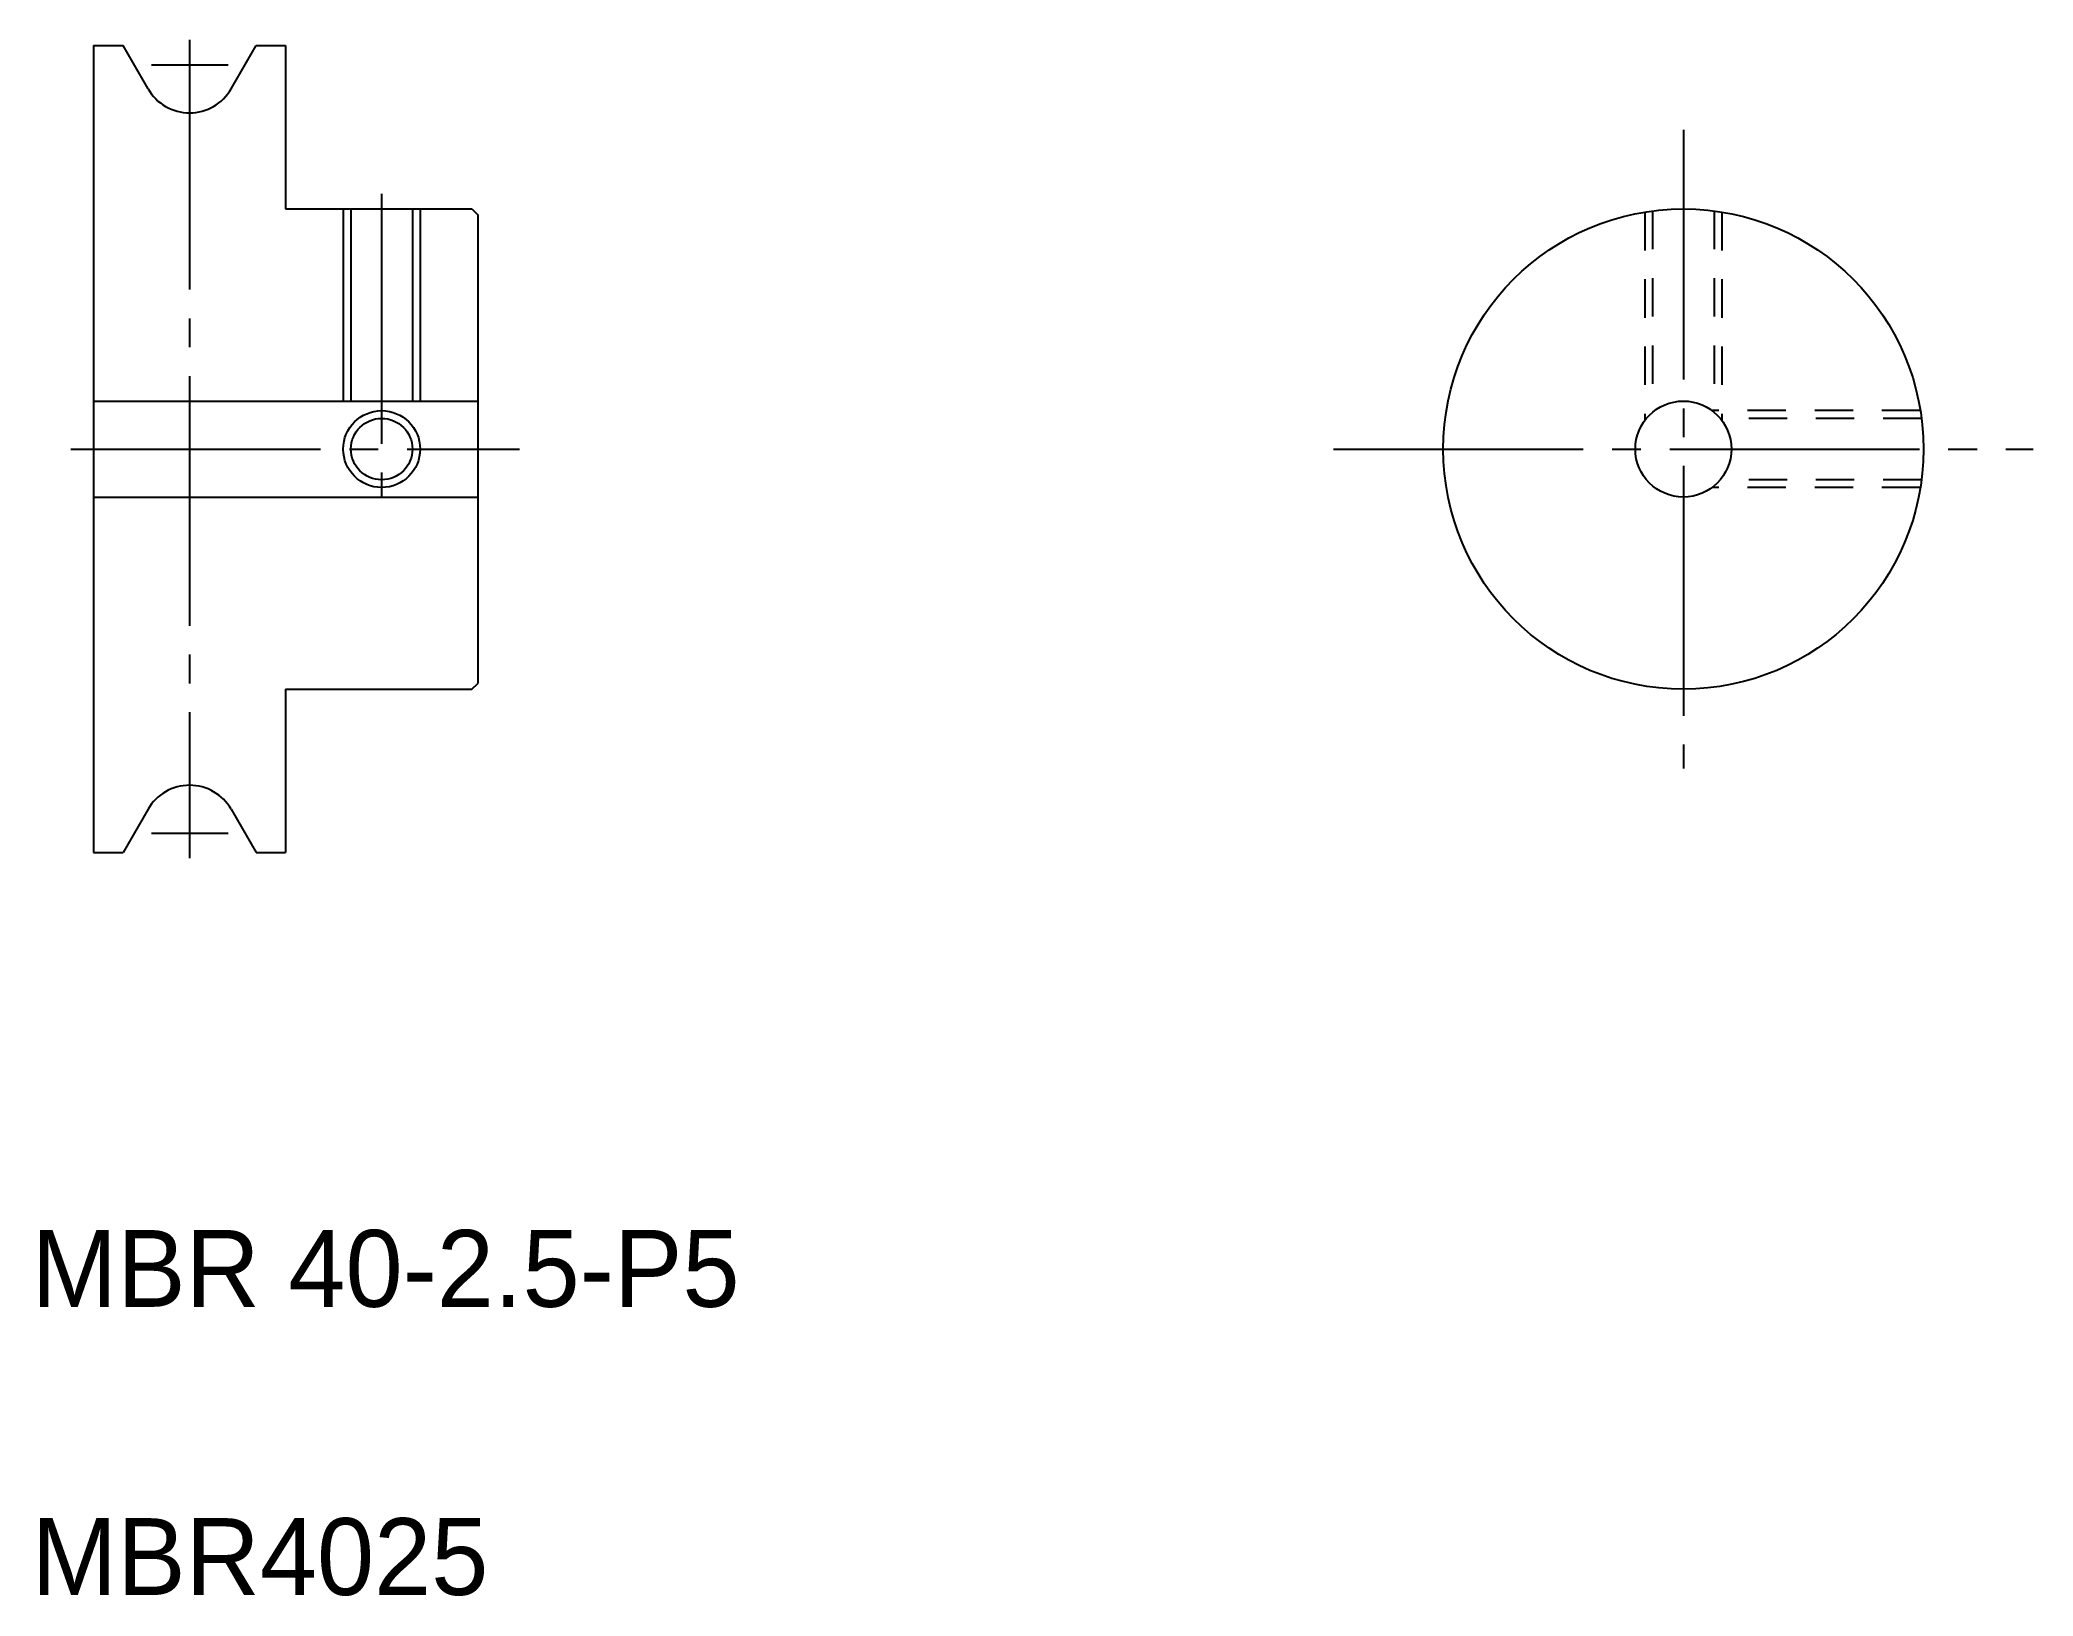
# Model space of a CAD drawing. Extents: x 132 to 236, y 46 to 127.
import ezdxf

# ---------------------------------------------------------------- set-up
doc = ezdxf.new("R2010")
doc.units = 0
doc.linetypes.add('CENTER', pattern=[17.5, 13, -1.5, 1.5, -1.5])
doc.linetypes.add('DASHED', pattern=[3.5, 2, -1.5])
doc.layers.get('0').update_dxf_attribs({"linetype": 'CONTINUOUS'})
doc.layers.add('CENTER', color=1, linetype='CENTER')

msp = doc.modelspace()

# ---------------------------------------------------------------- linework, layer by layer
at = {"color": 7, "linetype": 'CONTINUOUS'}
for p, q in [((135.12, 126.23), (135.12, 84.23)), ((135.12, 126.23), (136.66, 126.23)), ((137.96, 123.98), (136.66, 126.23)), ((142.29, 123.98), (143.59, 126.23)), ((143.59, 126.23), (145.12, 126.23)), ((145.12, 126.23), (145.12, 117.73)), ((145.12, 124.11), (145.12, 124.11)), ((145.12, 121.98), (145.13, 121.98)), ((145.12, 117.73), (154.82, 117.73)), ((148.52, 117.73), (148.52, 107.73)), ((151.72, 117.73), (151.72, 107.73)), ((154.82, 117.73), (155.12, 117.43)), ((155.12, 117.43), (155.12, 93.03)), ((135.12, 107.73), (155.12, 107.73)), ((135.12, 102.73), (155.12, 102.73)), ((145.12, 92.73), (154.82, 92.73)), ((145.12, 92.73), (145.12, 84.23)), ((154.82, 92.73), (155.12, 93.03)), ((137.96, 86.48), (136.66, 84.23)), ((142.29, 86.48), (143.59, 84.23)), ((135.12, 84.23), (136.66, 84.23)), ((143.59, 84.23), (145.12, 84.23))]:
    msp.add_line(p, q, dxfattribs=at)
at = {"color": 3, "linetype": 'CONTINUOUS'}
for p, q in [((148.12, 117.73), (148.12, 107.73)), ((152.12, 117.73), (152.12, 107.73))]:
    msp.add_line(p, q, dxfattribs=at)
at = {"color": 3, "linetype": 'DASHED'}
for p, q in [((215.89, 117.57), (215.89, 106.73)), ((216.29, 117.63), (216.29, 107.15)), ((219.49, 117.63), (219.49, 107.15)), ((219.89, 117.57), (219.89, 106.73)), ((230.23, 107.23), (219.39, 107.23)), ((230.29, 106.83), (219.81, 106.83)), ((230.23, 103.23), (219.39, 103.23)), ((230.29, 103.63), (219.81, 103.63))]:
    msp.add_line(p, q, dxfattribs=at)
at = {"color": 7, "linetype": 'CONTINUOUS'}
for centre, radius in [((217.89, 105.23), 12.5), ((217.89, 105.23), 2.5), ((150.12, 105.23), 1.6)]:
    msp.add_circle(centre, radius, dxfattribs=at)
at = {"color": 3, "linetype": 'CONTINUOUS'}
msp.add_circle((150.12, 105.23), 2, dxfattribs=at)
at = {"color": 7, "linetype": 'CONTINUOUS'}
for centre, start, end in [((140.12, 125.23), 210, 330), ((140.12, 85.23), 30, 150)]:
    msp.add_arc(centre, 2.5, start, end, dxfattribs=at)
at = {"layer": 'CENTER', "color": 1, "linetype": 'CENTER'}
for p, q in [((140.12, 126.53), (140.12, 83.93)), ((138.13, 125.23), (142.12, 125.23)), ((217.89, 121.85), (217.89, 88.61)), ((150.12, 118.51), (150.12, 102.73)), ((133.94, 105.23), (157.3, 105.23)), ((199.68, 105.23), (236.1, 105.23)), ((138.13, 85.23), (142.12, 85.23))]:
    msp.add_line(p, q, dxfattribs=at)

# ---------------------------------------------------------------- texts
at = {"color": 7, "linetype": 'CONTINUOUS'}
for s, p in [('MBR 40-2.5-P5', (131.89, 60.58)), ('MBR4025', (131.89, 45.58))]:
    msp.add_text(s, height=4, dxfattribs=at).set_placement(p)

doc.saveas('drawing.dxf')
